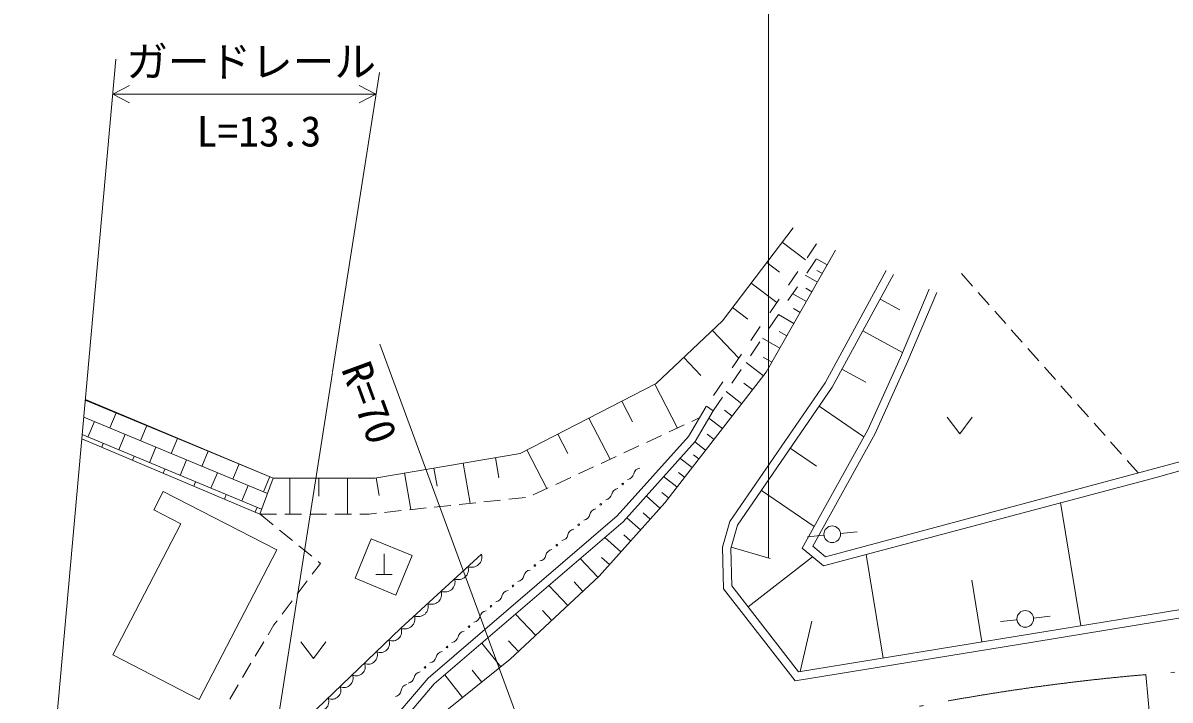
# Model space of a CAD drawing. Units: millimetres, scale not verified. Extents: x 40000 to 680000, y 20000 to 380000.
# Drawn here: x 74471 to 143380, y 294188 to 334876 of the extents above; entities that cross this region are included whole.
import ezdxf
from ezdxf.enums import TextEntityAlignment as Align

# ---------------------------------------------------------------- set-up
doc = ezdxf.new("R2010")
doc.units = ezdxf.units.MM
doc.header["$LTSCALE"] = 1000
doc.linetypes.add('LONG_DASHED_DOTTED', pattern=[15.25, 12, -1.5, 0.25, -1.5])
for name, color, linetype, lineweight in [('M-BGD', 7, 'Continuous', 13), ('M-BMK', 2, 'Continuous', 13), ('M-STR-HTXT', 7, 'Continuous', 13)]:
    doc.layers.add(name, color=color, linetype=linetype, lineweight=lineweight)
doc.styles.add('ＭＳ ゴシック', font='')
doc.styles.get('ＭＳ ゴシック').set_extended_font_data('MS Gothic')

msp = doc.modelspace()

# ---------------------------------------------------------------- linework, layer by layer
at = {"layer": 'M-BGD'}
for p, q in [((116499, 316977), (120736, 322570)), ((123278, 321214), (119126, 313884)), ((120078, 321702), (121484, 320637)), ((122134, 321596), (121573, 320768)), ((119148, 320474), (119916, 319893)), ((121552, 319846), (122113, 320673)), ((122785, 320344), (122138, 320711)), ((121012, 319940), (120450, 319113)), ((122492, 319827), (122169, 320010)), ((126767, 319768), (123079, 312997)), ((131519, 319062), (130855, 319811)), ((118218, 319247), (119753, 318085)), ((122199, 319309), (121468, 319723)), ((120429, 318191), (120990, 319018)), ((121537, 318140), (120711, 318607)), ((121868, 318724), (121502, 318931)), ((127178, 314768), (128899, 318876)), ((132513, 317939), (131850, 318688)), ((117104, 317776), (118023, 317080)), ((119889, 318285), (119328, 317458)), ((121163, 317480), (120750, 317713)), ((125958, 318282), (127151, 317632)), ((119306, 316536), (119868, 317363)), ((120789, 316820), (119857, 317347)), ((133508, 316816), (132845, 317565)), ((112516, 313206), (116499, 316977)), ((115887, 316398), (117473, 314723)), ((118766, 316630), (118205, 315803)), ((120366, 316074), (119901, 316338)), ((124917, 316372), (127305, 315071)), ((134503, 315694), (133839, 316442)), ((118184, 314880), (118745, 315708)), ((119944, 315329), (118892, 315925)), ((117644, 314975), (117082, 314147)), ((135497, 314571), (134834, 315319)), ((114167, 314770), (115185, 313695)), ((118957, 313668), (117913, 314481)), ((119467, 314487), (118941, 314785)), ((125222, 310426), (127178, 314768)), ((119126, 313884), (113025, 306046)), ((117061, 313225), (117622, 314053)), ((123668, 314079), (125102, 313298)), ((136492, 313448), (135829, 314197)), ((104339, 309012), (112516, 313206)), ((112432, 313163), (113783, 310530)), ((116521, 313320), (115960, 312492)), ((123079, 312997), (117396, 304694)), ((118307, 312832), (117784, 313238)), ((137487, 312325), (136823, 313074)), ((78218, 312214), (89509, 307529)), ((89509, 307529), (78222, 312255)), ((115938, 311570), (116500, 312398)), ((117656, 311996), (116721, 312724)), ((110451, 312147), (111086, 310909)), ((115938, 311570), (114847, 309732)), ((115938, 311570), (115525, 311851)), ((117074, 311248), (116606, 311612)), ((122300, 311858), (124994, 310015)), ((138481, 311203), (137818, 311951)), ((89160, 306591), (78127, 311195)), ((78767, 310928), (78375, 309984)), ((80065, 311448), (79690, 310543)), ((108470, 311131), (109740, 308654)), ((114648, 310931), (115102, 311141)), ((116492, 310500), (115679, 311133)), ((129998, 311186), (130748, 310186)), ((130748, 310186), (131498, 311186)), ((139476, 310080), (138813, 310828)), ((88811, 305653), (78032, 310136)), ((80613, 310158), (80222, 309217)), ((81912, 310681), (81536, 309773)), ((106607, 310175), (107204, 309011)), ((111926, 309668), (112833, 310089)), ((113287, 310299), (114194, 310720)), ((115985, 309849), (115579, 310166)), ((121271, 303306), (125222, 310426)), ((88704, 305368), (78009, 309887)), ((79299, 309600), (79208, 309381)), ((83760, 309915), (83381, 309003)), ((114847, 309732), (110525, 304902)), ((110565, 309037), (111473, 309458)), ((115479, 309199), (114825, 309708)), ((140471, 308957), (139807, 309706)), ((81146, 308834), (81050, 308603)), ((82458, 309388), (82070, 308451)), ((85607, 309148), (85227, 308232)), ((95611, 307529), (104339, 309012)), ((102853, 308759), (103058, 307550)), ((104744, 309220), (105939, 306891)), ((109205, 308406), (110112, 308827)), ((114665, 308153), (113939, 308718)), ((115072, 308676), (114745, 308930)), ((120565, 309323), (122149, 308238)), ((82993, 308067), (82892, 307824)), ((84304, 308617), (83917, 307684)), ((87454, 308382), (87073, 307462)), ((99158, 308132), (99345, 307032)), ((100917, 308430), (101328, 306011)), ((107844, 307775), (108751, 308196)), ((141465, 307834), (140802, 308583)), ((146250, 308599), (142552, 307570)), ((86150, 307847), (85764, 306918)), ((89509, 307529), (88704, 305368)), ((89302, 307615), (88919, 306692)), ((89509, 307529), (95611, 307529)), ((90509, 307529), (90509, 305368)), ((92238, 307529), (92238, 306448)), ((93967, 307529), (93967, 305368)), ((95694, 307543), (95875, 306478)), ((97399, 307833), (97772, 305634)), ((106483, 307144), (107390, 307564)), ((113761, 306992), (112956, 307619)), ((114213, 307572), (113850, 307855)), ((142552, 307570), (122562, 302250)), ((84840, 307301), (84735, 307046)), ((87996, 307077), (87611, 306151)), ((105122, 306512), (106030, 306933)), ((113259, 306347), (112857, 306661)), ((118829, 306787), (121999, 304617)), ((86688, 306534), (86577, 306267)), ((100674, 305942), (101668, 306047)), ((102166, 306100), (103160, 306206)), ((103657, 306258), (104652, 306364)), ((113025, 306046), (109084, 301639)), ((112735, 305722), (111915, 306456)), ((138015, 298649), (136801, 306066)), ((88535, 305768), (88419, 305489)), ((88704, 305368), (89704, 305368)), ((89498, 304722), (88723, 305353)), ((90204, 305368), (91204, 305368)), ((91704, 305368), (92704, 305368)), ((93204, 305368), (94204, 305368)), ((94704, 305368), (95272, 305368)), ((95272, 305368), (95702, 305414)), ((96199, 305466), (97194, 305572)), ((97691, 305625), (98685, 305730)), ((99182, 305783), (100177, 305889)), ((112148, 305066), (111738, 305433)), ((110525, 304902), (99170, 295157)), ((111562, 304410), (110741, 305144)), ((117396, 304694), (116993, 303303)), ((90662, 303775), (89886, 304406)), ((110388, 303097), (109425, 303958)), ((110975, 303753), (110564, 304120)), ((121594, 304000), (122589, 304101)), ((123584, 304202), (124578, 304303)), ((91825, 302828), (91049, 303459)), ((116993, 303303), (117054, 301046)), ((117012, 303368), (119363, 302686)), ((122562, 302250), (121271, 303306)), ((92348, 302402), (92213, 302512)), ((96161, 301724), (96161, 302974)), ((109003, 301563), (107948, 302690)), ((109699, 302327), (109217, 302757)), ((118031, 299789), (121897, 302794)), ((126145, 296714), (125132, 302939)), ((91849, 301744), (92348, 302402)), ((90943, 300549), (91547, 301346)), ((95661, 301724), (96661, 301724)), ((109084, 301639), (103746, 296640)), ((108102, 300719), (107574, 301283)), ((132080, 297680), (131476, 301390)), ((107200, 299875), (106072, 301080)), ((117054, 301046), (121064, 295887)), ((90036, 299354), (90641, 300151)), ((135050, 298164), (147122, 300139)), ((105272, 298069), (104065, 299358)), ((106236, 298972), (105672, 299575)), ((135178, 299118), (136173, 299221)), ((89194, 298116), (89552, 298716)), ((89552, 298716), (89734, 298956)), ((121166, 295903), (121868, 298922)), ((133189, 298912), (134183, 299015)), ((88427, 296827), (88939, 297686)), ((104241, 297104), (103637, 297748)), ((121064, 295887), (135050, 298164)), ((91174, 297682), (91924, 296682)), ((91924, 296682), (92674, 297682)), ((103172, 296181), (102029, 297611)), ((87660, 295538), (88171, 296397)), ((103746, 296640), (99932, 293589)), ((100885, 294352), (99805, 295702)), ((102029, 295266), (101457, 295981)), ((86892, 294249), (87404, 295108)), ((99170, 295157), (93789, 288844))]:
    msp.add_line(p, q, dxfattribs=at)
for points in [[(126328, 320008), (122652, 313258), (116938, 304910), (116491, 303368), (116558, 300869), (120851, 295345), (135131, 297671), (147190, 299643), (157383, 300769), (167299, 301373), (178052, 301734), (190487, 301011), (203814, 299343), (209164, 298273), (227503, 312985), (231307, 325220), (231047, 327721), (236404, 341453)], [(172681, 313921), (167662, 313584), (165169, 313307), (146788, 309987), (145972, 309042), (122680, 302799), (121911, 303429), (125669, 310202), (127637, 314569), (129360, 318683)], [(115508, 311825), (114442, 310029), (110174, 305260), (98814, 295511), (93408, 289168)], [(86325, 293296), (90611, 292191), (97178, 298504), (102008, 302953)]]:
    msp.add_lwpolyline(points, dxfattribs=at)
for points in [[(89721, 303207), (85061, 294225), (79880, 296913), (83959, 304775), (82328, 305621), (82900, 306724)], [(95399, 303885), (97856, 302868), (96877, 300501), (94419, 301517)]]:
    msp.add_lwpolyline(points, close=True, dxfattribs=at)
for centre, radius in [((110502, 307172), 50), ((109183, 305948), 50), ((107863, 304723), 50), ((123086, 304152), 500), ((106544, 303499), 50), ((105225, 302274), 50), ((103905, 301050), 50), ((102586, 299825), 50), ((134681, 299066), 500), ((101267, 298601), 50), ((99947, 297376), 50), ((98628, 296152), 50)]:
    msp.add_circle(centre, radius, dxfattribs=at)
for centre, radius, start, end in [((111583, 307698), 431, 97.3764, 168.35508), ((110740, 307871), 431, 277.3764, 348.35508), ((110264, 306473), 431, 97.3764, 168.35508), ((109421, 306647), 431, 277.3764, 348.35508), ((108101, 305422), 431, 277.3764, 348.35508), ((108945, 305249), 431, 97.3764, 168.35508), ((106782, 304198), 431, 277.3764, 348.35508), ((107625, 304024), 431, 97.3764, 168.35508), ((106306, 302799), 431, 97.3764, 168.35508), ((101435, 302768), 603, 247.44224, 17.85117), ((105463, 302973), 431, 277.3764, 348.35508), ((100630, 302027), 603, 247.44224, 17.85117), ((104987, 301575), 431, 97.3764, 168.35508), ((99825, 301285), 603, 247.44224, 17.85117), ((104143, 301749), 431, 277.3764, 348.35508), ((99020, 300544), 603, 247.44224, 17.85117), ((103668, 300350), 431, 97.3764, 168.35508), ((98215, 299802), 603, 247.44224, 17.85117), ((102824, 300524), 431, 277.3764, 348.35508), ((97410, 299061), 603, 247.44224, 17.85117), ((101505, 299300), 431, 277.3764, 348.35508), ((102348, 299126), 431, 97.3764, 168.35508), ((96681, 298291), 541, 244.53574, 23.20288), ((95951, 297590), 541, 244.53574, 23.20288), ((100185, 298075), 431, 277.3764, 348.35508), ((101029, 297901), 431, 97.3764, 168.35508), ((95222, 296888), 541, 244.53574, 23.20288), ((99710, 296677), 431, 97.3764, 168.35508), ((94492, 296187), 541, 244.53574, 23.20288), ((98866, 296851), 431, 277.3764, 348.35508), ((93762, 295485), 541, 244.53574, 23.20288), ((98390, 295452), 431, 97.3764, 168.35508), ((93033, 294784), 541, 244.53574, 23.20288), ((97615, 294701), 431, 101.35827, 172.33695), ((97547, 295626), 431, 277.3764, 348.35508), ((92303, 294082), 541, 244.53574, 23.20288), ((96762, 294815), 431, 281.35827, 352.33695)]:
    msp.add_arc(centre, radius, start, end, dxfattribs=at)
at = {"layer": 'M-BMK', "linetype": 'LONG_DASHED_DOTTED'}
msp.add_line((157121, 296967), (141933, 295718), dxfattribs=at)
msp.add_arc((153126, 166201), 130000, 94.93897, 107.91076, dxfattribs=at)
at = {"layer": 'M-STR-HTXT'}
for p, q in [((119263, 302715), (119263, 345912)), ((72043, 243352), (80055, 332702)), ((93067, 313907), (95890, 331907)), ((79865, 330587), (80865, 331107)), ((95664, 330587), (94664, 331107)), ((79865, 330587), (95664, 330587)), ((79865, 330587), (80865, 330067)), ((95664, 330587), (94664, 330067)), ((106278, 287430), (95907, 315581)), ((88809, 286745), (93063, 313880)), ((141933, 295718), (144516, 265830))]:
    msp.add_line(p, q, dxfattribs=at)

# ---------------------------------------------------------------- texts
at = {"layer": 'M-STR-HTXT', "style": 'ＭＳ ゴシック'}
for s, p in [('ガードレール', (88179, 331087)), ('L=13.3', (88651, 326900))]:
    msp.add_text(s, height=1833, dxfattribs=at).set_placement(p, align=Align.BOTTOM_CENTER)
msp.add_text('R=70', height=1833, rotation=290.226, dxfattribs=at).set_placement((93919, 311557), align=Align.BOTTOM_CENTER)

doc.saveas('drawing.dxf')
